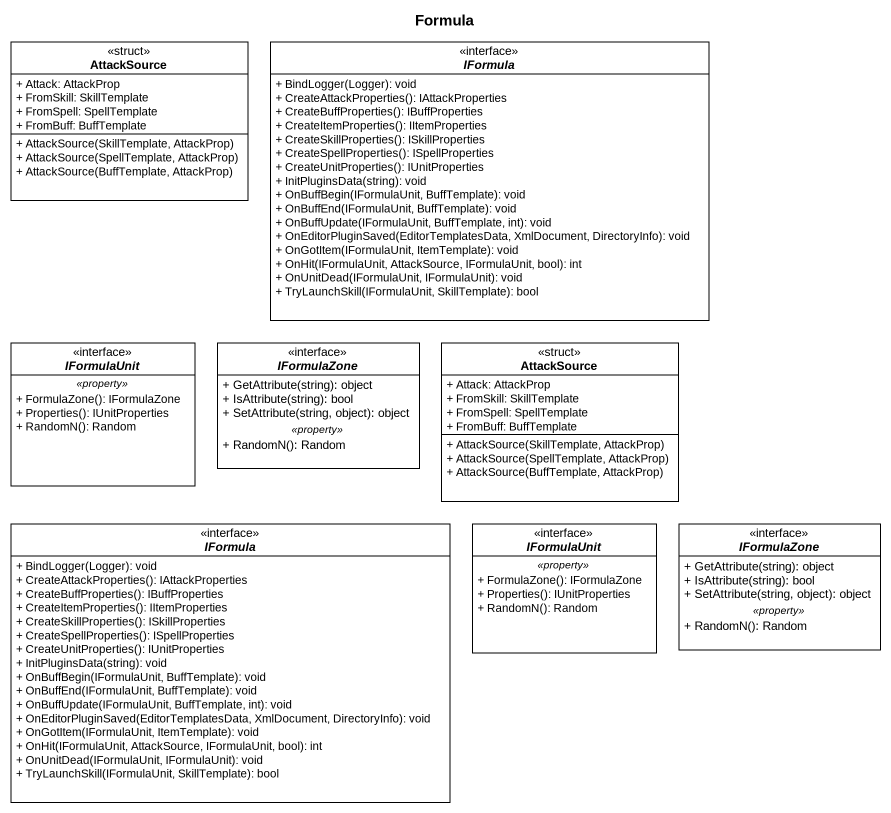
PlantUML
@startuml
title Formula
hide circle
hide empty members
skinparam classAttributeIconSize 0
class AttackSource <<struct>> {
  + Attack: AttackProp
  + FromSkill: SkillTemplate
  + FromSpell: SpellTemplate
  + FromBuff: BuffTemplate
  + AttackSource(SkillTemplate, AttackProp)
  + AttackSource(SpellTemplate, AttackProp)
  + AttackSource(BuffTemplate, AttackProp)
}
interface IFormula {
  + BindLogger(Logger): void
  + CreateAttackProperties(): IAttackProperties
  + CreateBuffProperties(): IBuffProperties
  + CreateItemProperties(): IItemProperties
  + CreateSkillProperties(): ISkillProperties
  + CreateSpellProperties(): ISpellProperties
  + CreateUnitProperties(): IUnitProperties
  + InitPluginsData(string): void
  + OnBuffBegin(IFormulaUnit, BuffTemplate): void
  + OnBuffEnd(IFormulaUnit, BuffTemplate): void
  + OnBuffUpdate(IFormulaUnit, BuffTemplate, int): void
  + OnEditorPluginSaved(EditorTemplatesData, XmlDocument, DirectoryInfo): void
  + OnGotItem(IFormulaUnit, ItemTemplate): void
  + OnHit(IFormulaUnit, AttackSource, IFormulaUnit, bool): int
  + OnUnitDead(IFormulaUnit, IFormulaUnit): void
  + TryLaunchSkill(IFormulaUnit, SkillTemplate): bool
}
interface IFormulaUnit {
  .. <<property>> ..
  + FormulaZone(): IFormulaZone
  + Properties(): IUnitProperties
  + RandomN(): Random
}
interface IFormulaZone {
  + GetAttribute(string): object
  + IsAttribute(string): bool
  + SetAttribute(string, object): object
  .. <<property>> ..
  + RandomN(): Random
}
class "AttackSource" as AttackSource_2 <<struct>> {
  + Attack: AttackProp
  + FromSkill: SkillTemplate
  + FromSpell: SpellTemplate
  + FromBuff: BuffTemplate
  + AttackSource(SkillTemplate, AttackProp)
  + AttackSource(SpellTemplate, AttackProp)
  + AttackSource(BuffTemplate, AttackProp)
}
interface "IFormula" as IFormula_2 {
  + BindLogger(Logger): void
  + CreateAttackProperties(): IAttackProperties
  + CreateBuffProperties(): IBuffProperties
  + CreateItemProperties(): IItemProperties
  + CreateSkillProperties(): ISkillProperties
  + CreateSpellProperties(): ISpellProperties
  + CreateUnitProperties(): IUnitProperties
  + InitPluginsData(string): void
  + OnBuffBegin(IFormulaUnit, BuffTemplate): void
  + OnBuffEnd(IFormulaUnit, BuffTemplate): void
  + OnBuffUpdate(IFormulaUnit, BuffTemplate, int): void
  + OnEditorPluginSaved(EditorTemplatesData, XmlDocument, DirectoryInfo): void
  + OnGotItem(IFormulaUnit, ItemTemplate): void
  + OnHit(IFormulaUnit, AttackSource, IFormulaUnit, bool): int
  + OnUnitDead(IFormulaUnit, IFormulaUnit): void
  + TryLaunchSkill(IFormulaUnit, SkillTemplate): bool
}
interface "IFormulaUnit" as IFormulaUnit_2 {
  .. <<property>> ..
  + FormulaZone(): IFormulaZone
  + Properties(): IUnitProperties
  + RandomN(): Random
}
interface "IFormulaZone" as IFormulaZone_2 {
  + GetAttribute(string): object
  + IsAttribute(string): bool
  + SetAttribute(string, object): object
  .. <<property>> ..
  + RandomN(): Random
}
@enduml
